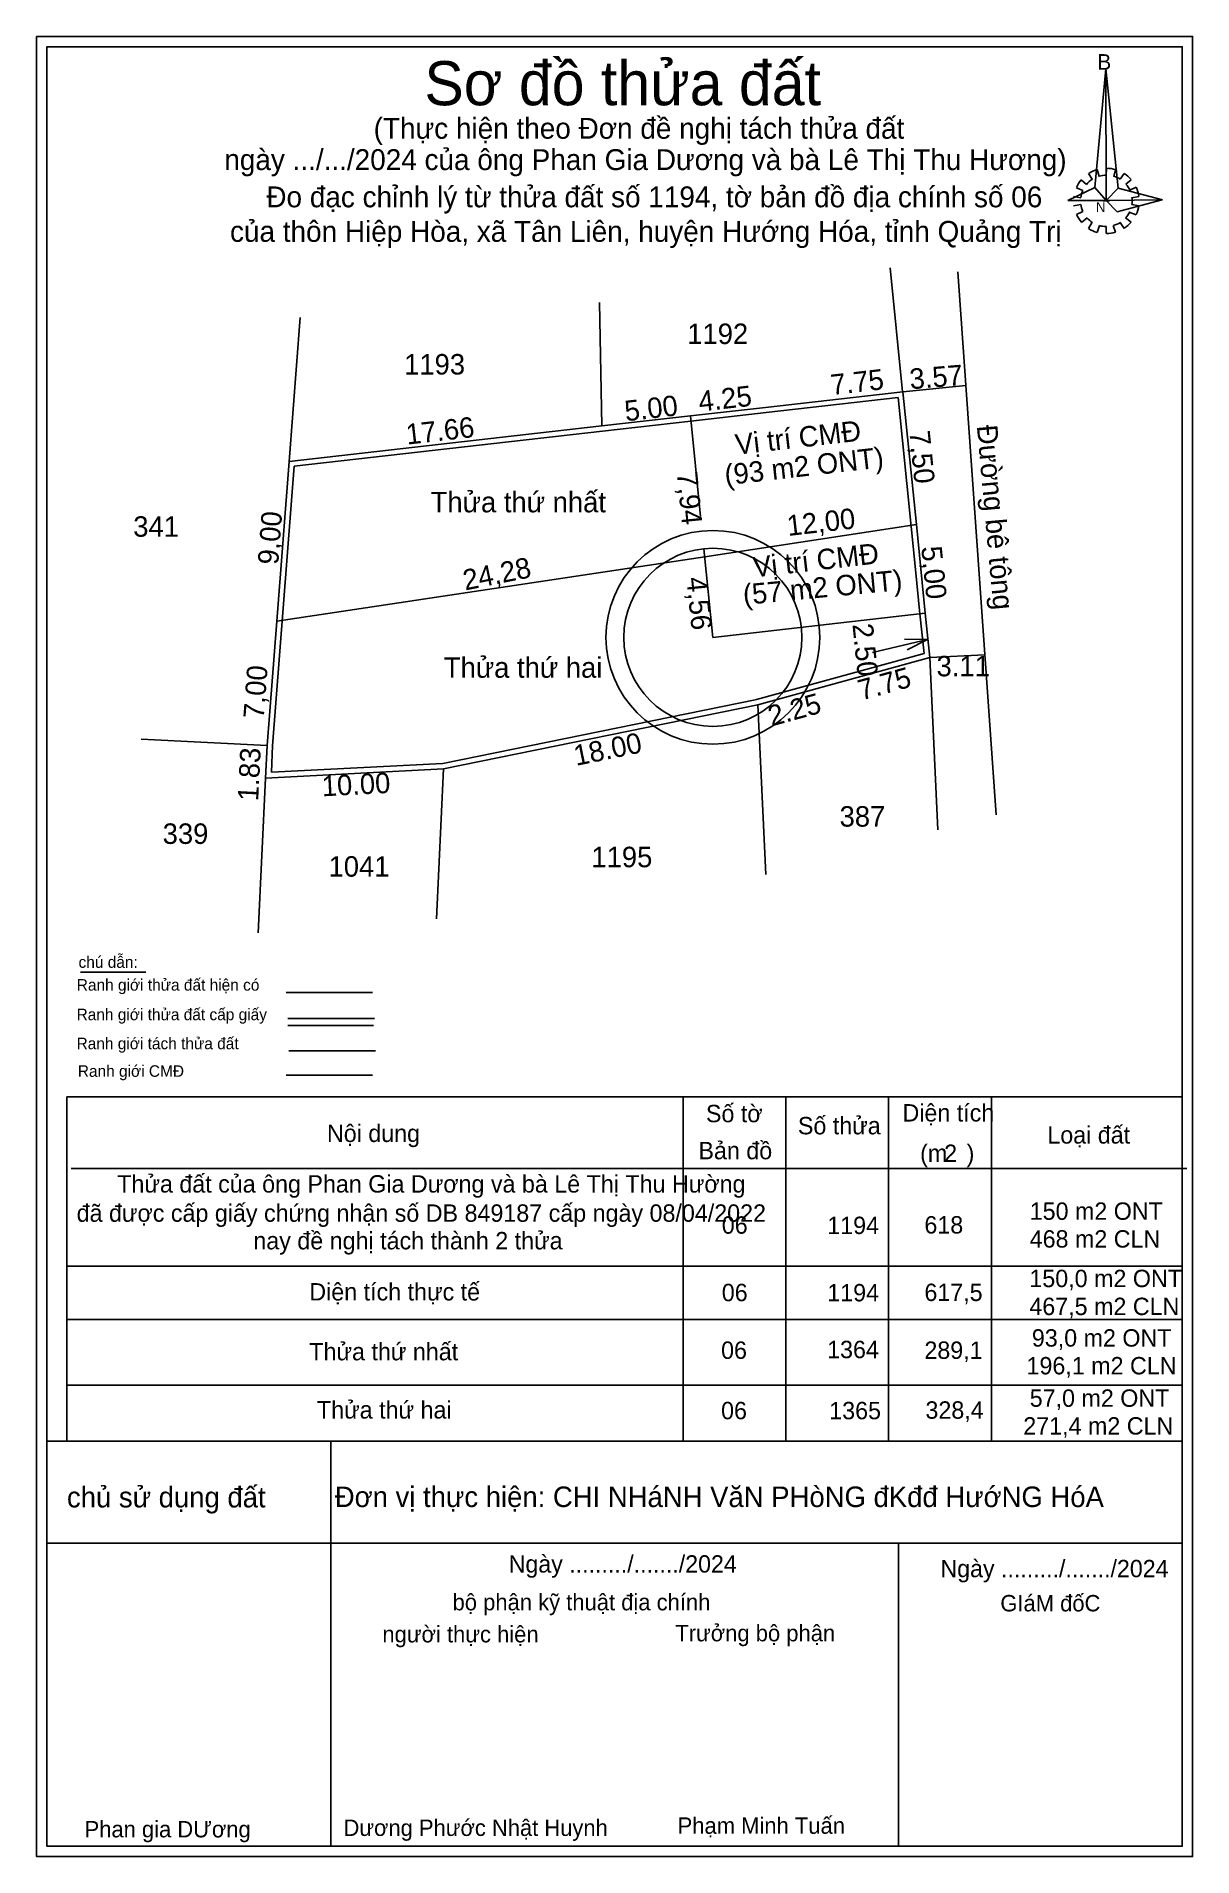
# Model space of a CAD drawing. Extents: x 549263 to 549328, y 1838344 to 1838446.
import ezdxf

# ---------------------------------------------------------------- set-up
doc = ezdxf.new("R2010")
doc.units = 0
for name, color, linetype in [('Level 1', 7, 'Continuous'), ('Level 10', 7, 'Continuous'), ('Level 15', 7, 'Continuous'), ('Level 17', 7, 'Continuous'), ('Level 2', 7, 'Continuous'), ('Level 4', 7, 'Continuous'), ('Level 49', 7, 'Continuous'), ('Level 5', 7, 'Continuous'), ('Level 51', 7, 'Continuous'), ('Level 55', 7, 'Continuous'), ('Level 6', 7, 'Continuous'), ('Level 63', 7, 'Continuous'), ('Level 7', 7, 'Continuous')]:
    doc.layers.add(name, color=color, linetype=linetype)

msp = doc.modelspace()

# ---------------------------------------------------------------- linework, layer by layer
at = {"layer": 'Level 1'}
for p, q in [((549321.77, 1838437.77), (549322.07, 1838437.51)), ((549322.4, 1838437.8), (549322.19, 1838438.12)), ((549322.68, 1838438.35), (549322.78, 1838437.96)), ((549323.18, 1838438.02), (549323.19, 1838438.42)), ((549323.71, 1838438.35), (549323.61, 1838437.95)), ((549323.97, 1838437.8), (549324.19, 1838438.12)), ((549324.58, 1838437.77), (549324.28, 1838437.52)), ((549321.35, 1838436.84), (549321.75, 1838436.77)), ((549321.87, 1838437.17), (549321.51, 1838437.32)), ((549324.5, 1838437.19), (549324.86, 1838437.36)), ((549325.02, 1838436.84), (549324.62, 1838436.77)), ((549321.75, 1838436.38), (549321.35, 1838436.31)), ((549321.51, 1838435.83), (549321.87, 1838436)), ((549322.99, 1838436.6), (549323.37, 1838436.6)), ((549324.87, 1838435.81), (549324.47, 1838435.96)), ((549324.62, 1838436.38), (549325.02, 1838436.31)), ((549325.02, 1838436.46), (549325.02, 1838436.46)), ((549325.02, 1838436.46), (549325.02, 1838436.46)), ((549322.11, 1838435.63), (549321.79, 1838435.38)), ((549322.19, 1838435.04), (549322.39, 1838435.39)), ((549322.8, 1838435.2), (549322.68, 1838434.81)), ((549323.18, 1838434.75), (549323.18, 1838435.14)), ((549323.58, 1838435.2), (549323.7, 1838434.83)), ((549324.19, 1838435.04), (549323.97, 1838435.38)), ((549324.26, 1838435.63), (549324.58, 1838435.39)), ((549264.85, 1838386.28), (549264.85, 1838366.94)), ((549264.85, 1838386.28), (549327.45, 1838386.28)), ((549299.44, 1838386.28), (549299.44, 1838366.94)), ((549305.21, 1838386.28), (549305.21, 1838366.94)), ((549310.97, 1838386.28), (549310.97, 1838366.94)), ((549316.74, 1838386.28), (549316.74, 1838366.94)), ((549265.1, 1838382.26), (549327.7, 1838382.26)), ((549264.85, 1838376.77), (549327.45, 1838376.77)), ((549264.85, 1838373.77), (549327.45, 1838373.77)), ((549264.85, 1838370.09), (549327.45, 1838370.09)), ((549263.15, 1838366.38), (549263.15, 1838343.61)), ((549263.73, 1838366.94), (549327.45, 1838366.94)), ((549267.98, 1838366.94), (549327.45, 1838366.94)), ((549279.66, 1838366.94), (549279.66, 1838344.19)), ((549263.73, 1838361.22), (549327.45, 1838361.22)), ((549263.73, 1838361.22), (549263.73, 1838344.19)), ((549311.52, 1838361.22), (549311.52, 1838344.19))]:
    msp.add_line(p, q, dxfattribs=at)
for points in [[(549323.16, 1838444.01), (549323.18, 1838436.61), (549322.54, 1838437.35)], [(549323.16, 1838444.01), (549323.18, 1838436.61), (549323.86, 1838437.3)], [(549321.03, 1838436.61), (549322.54, 1838437.35), (549323.18, 1838436.61)], [(549326.34, 1838436.64), (549323.18, 1838436.61), (549323.86, 1838437.3)], [(549326.32, 1838436.65), (549323.8, 1838435.98), (549323.18, 1838436.61)]]:
    msp.add_lwpolyline(points, close=True, dxfattribs=at)
for centre, major_axis, start_param, end_param in [((549323.19, 1838436.59), (1.84, 0), 2.439582, 2.724002), ((549323.19, 1838436.59), (1.45, 0), 2.133735, 2.444963), ((549323.19, 1838436.59), (1.84, 0), 1.84956, 2.139009), ((549323.19, 1838436.59), (1.45, 0), 1.569856, 1.856111), ((549323.19, 1838436.59), (1.84, 0), 1.279242, 1.563322), ((549323.19, 1838436.59), (1.45, 0), 1.002709, 1.275562), ((549323.19, 1838436.59), (1.84, 0), 0.710562, 0.996872), ((549323.19, 1838436.59), (1.45, 0), 2.723685, 3.015158), ((549323.19, 1838436.59), (1.45, 0), 0.426784, 0.706465), ((549323.19, 1838436.59), (1.45, 0), 6.135584, 6.416185), ((549323.19, 1838436.59), (1.84, 0), 0.139051, 0.433933), ((549323.19, 1838436.59), (1.84, 0), 3.569886, 3.856919), ((549323.19, 1838436.59), (1.45, 0), 3.2823, 3.561051), ((549323.19, 1838436.59), (1.45, 0), 5.561373, 5.839514), ((549323.19, 1838436.59), (1.84, 0), 5.852303, 6.138396), ((549323.19, 1838436.59), (1.45, 0), 3.860776, 4.132583), ((549323.18, 1838436.58), (1.84, 0), 4.147091, 4.436593), ((549323.19, 1838436.59), (1.45, 0), 4.438547, 4.71314), ((549323.19, 1838436.59), (1.84, 0), 4.71301, 4.997611), ((549323.19, 1838436.59), (1.45, 0), 4.990871, 5.289332), ((549323.19, 1838436.59), (1.84, 0), 5.285614, 5.567987)]:
    msp.add_ellipse(centre, major_axis=major_axis, ratio=0.995001, start_param=start_param, end_param=end_param, dxfattribs=at)
at = {"layer": 'Level 10'}
for p, q in [((549304.07, 1838424.99), (549311.77, 1838425.87)), ((549311.77, 1838425.87), (549312.53, 1838418.41)), ((549294.88, 1838423.95), (549299.85, 1838424.51)), ((549299.85, 1838424.51), (549304.07, 1838424.99)), ((549277.33, 1838421.96), (549294.88, 1838423.95)), ((549276.64, 1838412.99), (549277.33, 1838421.96)), ((549300.65, 1838416.61), (549312.53, 1838418.41)), ((549312.53, 1838418.41), (549313.03, 1838413.43)), ((549276.64, 1838412.99), (549300.65, 1838416.61)), ((549313.03, 1838413.43), (549313.28, 1838410.95)), ((549276.1, 1838406.01), (549276.64, 1838412.99)), ((549313.28, 1838410.95), (549303.64, 1838408.29)), ((549286, 1838404.69), (549303.64, 1838408.29)), ((549276.01, 1838404.18), (549276.1, 1838406.01)), ((549276.01, 1838404.18), (549286, 1838404.69))]:
    msp.add_line(p, q, dxfattribs=at)
at = {"layer": 'Level 15'}
for p, q in [((549311.5, 1838425.54), (549304.1, 1838424.7)), ((549311.5, 1838425.54), (549312.48, 1838415.89)), ((549304.1, 1838424.7), (549299.88, 1838424.22)), ((549294.91, 1838423.65), (549277.61, 1838421.69)), ((549299.88, 1838424.22), (549294.91, 1838423.65)), ((549276.4, 1838405.99), (549277.61, 1838421.69)), ((549312.48, 1838415.89), (549312.73, 1838413.4)), ((549312.73, 1838413.4), (549312.96, 1838411.17)), ((549312.96, 1838411.17), (549303.56, 1838408.58)), ((549285.96, 1838404.99), (549303.58, 1838408.58)), ((549276.33, 1838404.5), (549276.4, 1838406)), ((549276.33, 1838404.5), (549285.96, 1838404.99))]:
    msp.add_line(p, q, dxfattribs=at)
at = {"layer": 'Level 17'}
msp.add_line((549265.62, 1838393.28), (549269.29, 1838393.28), dxfattribs=at)
at = {"layer": 'Level 2'}
for p, q in [((549311.06, 1838432.83), (549311.76, 1838425.87)), ((549314.86, 1838432.61), (549317.01, 1838402.11)), ((549277.33, 1838421.96), (549277.95, 1838430.04)), ((549299.85, 1838424.51), (549300.42, 1838418.86)), ((549313.28, 1838410.95), (549313.73, 1838401.27)), ((549303.64, 1838408.29), (549304.08, 1838398.76)), ((549276.1, 1838406.01), (549269.02, 1838406.36)), ((549276.01, 1838404.18), (549275.59, 1838395.49)), ((549285.6, 1838396.28), (549286, 1838404.69))]:
    msp.add_line(p, q, dxfattribs=at)
at = {"layer": 'Level 49'}
for radius in [6, 5]:
    msp.add_circle((549301.11, 1838412.08), radius, dxfattribs=at)
at = {"layer": 'Level 5'}
msp.add_lwpolyline([(549263.15, 1838445.83), (549328.03, 1838445.83), (549328.03, 1838343.61), (549263.15, 1838343.61)], close=True, dxfattribs=at)
msp.add_lwpolyline([(549327.45, 1838366.94), (549327.45, 1838344.19), (549263.73, 1838344.19), (549263.73, 1838445.25), (549327.45, 1838445.25), (549327.45, 1838366.94)], dxfattribs=at)
at = {"layer": 'Level 51'}
for p, q in [((549294.75, 1838430.89), (549294.88, 1838423.95)), ((549313.03, 1838413.43), (549301.11, 1838412.08))]:
    msp.add_line(p, q, dxfattribs=at)
at = {"layer": 'Level 55'}
for p, q in [((549315.31, 1838426.23), (549311.77, 1838425.87)), ((549300.6, 1838417.05), (549301.11, 1838412.08)), ((549313.15, 1838411.96), (549310.07, 1838411.23)), ((549316.38, 1838411.09), (549313.28, 1838410.95))]:
    msp.add_line(p, q, dxfattribs=at)
msp.add_lwpolyline([(549311.87, 1838411.98), (549313.15, 1838411.96), (549312.01, 1838411.37)], dxfattribs=at)
at = {"layer": 'Level 6'}
for p, q in [((549277.17, 1838392.13), (549282.01, 1838392.13)), ((549277.25, 1838390.68), (549282.12, 1838390.68)), ((549277.25, 1838390.29), (549282.07, 1838390.29)), ((549277.17, 1838387.49), (549282.01, 1838387.49))]:
    msp.add_line(p, q, dxfattribs=at)
at = {"layer": 'Level 63'}
msp.add_line((549277.32, 1838388.86), (549282.18, 1838388.86), dxfattribs=at)

# ---------------------------------------------------------------- texts
at = {"layer": 'Level 1'}
for s, height, p in [('Sơ đồ thửa đất', 2.4771, (549284.92, 1838441.96)), ('B', 0.869, (549322.69, 1838443.96)), ('N', 0.543, (549322.61, 1838435.97)), ('chủ sử dụng đất', 1.1531, (549264.86, 1838363.22)), ('Đơn vị thực hiện: CHI NHáNH VăN PHòNG đKđđ HướNG HóA', 1.1531, (549279.89, 1838363.24)), ('bộ phận kỹ thuật địa chính', 0.9224, (549286.5, 1838357.44)), ('GIáM đốC', 0.922, (549317.24, 1838357.38)), ('người thực hiện', 0.9224, (549282.56, 1838355.64)), ('Trưởng bộ phận', 0.9224, (549299, 1838355.7)), ('Dương Phước Nhật Huynh', 0.9208, (549280.38, 1838344.77)), ('Phạm Minh Tuấn', 0.9224, (549299.13, 1838344.89)), ('Phan gia DƯơng', 0.9208, (549265.85, 1838344.69))]:
    msp.add_text(s, height=height, dxfattribs=at).set_placement(p)
at = {"layer": 'Level 2'}
msp.add_text('Đường bê tông', height=1.15, rotation=275.1737, dxfattribs=at).set_placement((549315.92, 1838423.96))
at = {"layer": 'Level 4'}
for s, rotation, p in [('7.75', 6.4854, (549307.78, 1838425.68)), ('5.00', 6.4854, (549296.22, 1838424.21)), ('4.25', 6.4854, (549300.37, 1838424.75)), ('17.66', 6.4692, (549283.95, 1838422.9)), ('Vị trí CMĐ', 6.4854, (549302.43, 1838422.33)), ('7,50', 275.779, (549312.13, 1838423.64)), ('(93 m2 ONT)', 6.4854, (549301.83, 1838420.62)), ('7,94', 275.779, (549299.08, 1838421.33)), ('12,00', 6.4692, (549305.33, 1838417.77)), ('9,00', 85.5903, (549276.71, 1838416.13)), ('Vị trí CMĐ', 6.4854, (549303.43, 1838415.44)), ('24,28', 11.377, (549287.21, 1838414.71)), ('5,00', 275.779, (549312.8, 1838417.15)), ('4,56', 275.779, (549299.62, 1838415.42)), ('(57 m2 ONT)', 5.3729, (549302.85, 1838413.9)), ('2.50', 275.779, (549308.94, 1838412.81)), ('7,00', 85.5903, (549275.9, 1838407.48)), ('7.75', 15.426, (549309.44, 1838408.53)), ('2.25', 15.426, (549304.39, 1838407.07)), ('18.00', 11.5346, (549293.43, 1838404.86)), ('1.83', 87.1844, (549275.59, 1838402.87)), ('10.00', 2.9225, (549279.19, 1838403.15))]:
    msp.add_text(s, height=1.15, rotation=rotation, dxfattribs=at).set_placement(p)
at = {"layer": 'Level 51'}
for s, p in [('1192', (549299.67, 1838428.55)), ('1193', (549283.78, 1838426.84)), ('341', (549268.58, 1838417.73)), ('3.11', (549313.66, 1838409.89)), ('387', (549308.22, 1838401.45)), ('339', (549270.23, 1838400.48)), ('1195', (549294.29, 1838399.17)), ('1041', (549279.54, 1838398.64))]:
    msp.add_text(s, height=1.15, dxfattribs=at).set_placement(p)
msp.add_text('3.57', height=1.15, rotation=4.5909, dxfattribs=at).set_placement((549312.19, 1838426.01))
at = {"layer": 'Level 6'}
for s, height, p in [('Thửa thứ nhất', 1.15, (549285.27, 1838419.1)), ('Thửa thứ hai', 1.15, (549286.01, 1838409.81)), ('chú dẫn:', 0.648, (549265.51, 1838393.52)), ('Ranh giới thửa đất hiện có ', 0.6478, (549265.41, 1838392.24)), ('Ranh giới thửa đất cấp giấy', 0.6478, (549265.4, 1838390.58)), ('Ranh giới tách thửa đất', 0.6478, (549265.4, 1838388.95)), ('Ranh giới CMĐ', 0.6478, (549265.47, 1838387.4)), ('Số tờ', 0.976, (549300.72, 1838384.85)), ('Diện tích', 0.976, (549311.75, 1838384.89)), ('Nội dung', 0.976, (549279.45, 1838383.74)), ('Số thửa', 0.976, (549305.88, 1838384.17)), ('Loại đất', 0.976, (549319.88, 1838383.65)), ('Bản đồ', 0.976, (549300.3, 1838382.77)), ('(m   )', 0.976, (549312.74, 1838382.62)), ('2', 0.976, (549314.09, 1838382.62)), ('Thửa đất của ông Phan Gia Dương và bà Lê Thị Thu Hường', 0.9765, (549267.68, 1838380.9)), (' đã được cấp giấy chứng nhận số DB 849187 cấp ngày 08/04/2022', 0.9765, (549265.04, 1838379.26)), ('06', 0.976, (549301.61, 1838378.59)), ('1194', 0.976, (549307.53, 1838378.57)), ('618', 0.976, (549312.98, 1838378.6)), ('150 m2 ONT', 0.976, (549318.89, 1838379.37)), ('nay đề nghị tách thành 2 thửa', 0.9765, (549275.32, 1838377.71)), ('468 m2 CLN', 0.976, (549318.89, 1838377.81)), ('150,0 m2 ONT', 0.9765, (549318.87, 1838375.59)), ('Diện tích thực tế', 0.9765, (549278.46, 1838374.84)), ('06', 0.976, (549301.61, 1838374.8)), ('1194', 0.976, (549307.53, 1838374.79)), ('617,5', 0.976, (549312.98, 1838374.81)), ('467,5 m2 CLN', 0.9765, (549318.87, 1838374.02)), ('Thửa thứ nhất', 0.9765, (549278.46, 1838371.48)), ('06', 0.976, (549301.57, 1838371.56)), ('1364', 0.976, (549307.52, 1838371.6)), ('289,1', 0.976, (549312.98, 1838371.56)), ('93,0 m2 ONT', 0.9765, (549319.01, 1838372.25)), ('196,1 m2 CLN', 0.9765, (549318.71, 1838370.69)), ('Thửa thứ hai', 0.9765, (549278.89, 1838368.21)), ('57,0 m2 ONT', 0.9765, (549318.89, 1838368.87)), ('06', 0.976, (549301.57, 1838368.17)), ('1365', 0.976, (549307.64, 1838368.17)), ('328,4', 0.976, (549313.04, 1838368.2)), ('271,4 m2 CLN', 0.9765, (549318.53, 1838367.31)), ('Ngày ........./......./2024', 0.973, (549289.65, 1838359.56)), ('Ngày ........./......./2024', 0.973, (549313.88, 1838359.3))]:
    msp.add_text(s, height=height, dxfattribs=at).set_placement(p)
at = {"layer": 'Level 7'}
for s, p in [('(Thực hiện theo Đơn đề nghị tách thửa đất', (549282.07, 1838440.08)), ('ngày .../.../2024 của ông Phan Gia Dương và bà Lê Thị Thu Hương)', (549273.69, 1838438.32)), ('Đo đạc chỉnh lý từ thửa đất số 1194, tờ bản đồ địa chính số 06', (549276.05, 1838436.23)), ('của thôn Hiệp Hòa, xã Tân Liên, huyện Hướng Hóa, tỉnh Quảng Trị', (549274.01, 1838434.29))]:
    msp.add_text(s, height=1.1718, dxfattribs=at).set_placement(p)

doc.saveas('drawing.dxf')
